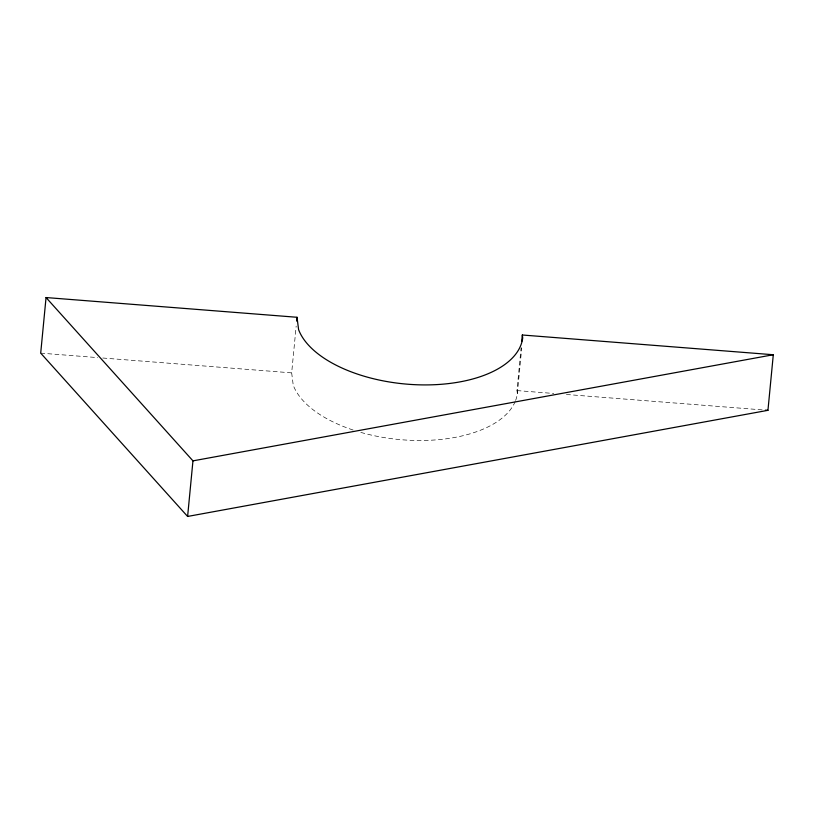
<?xml version="1.0" encoding="UTF-8"?>
<svg xmlns="http://www.w3.org/2000/svg" width="814" height="814" viewBox="0 0 814 814"><rect width="100%" height="100%" fill="white"/><g stroke="black" fill="none" stroke-linecap="round" stroke-linejoin="round"><path stroke-width="0.61" stroke-dasharray="4.07 3.05" d="M353.073 430.016A113.655 58.028 5.5 0 1 293.243 385.236L291.666 372.873L296.164 326.129M515.649 400.386A113.655 58.028 5.5 0 0 517.358 393.528L516.982 390.588L521.123 347.639M517.358 393.528L521.733 348.046M40.7 353.134L97.741 357.621M102.808 358.018L291.666 372.873M516.982 390.588L553.744 393.477M566.412 394.475L762.881 409.93M515.201 401.506A113.655 58.028 5.5 0 1 360.449 432.295"/><path stroke-width="1.22" d="M522.334 335.002L522.71 337.942A113.655 58.028 5.5 0 1 417.155 384.768A113.655 58.028 5.5 0 1 298.596 329.65L297.018 317.277L46.052 297.548L40.7 353.134L187.607 516.452L767.948 410.327L773.3 354.741L522.334 335.002L521.723 341.32M187.607 516.452L192.959 460.866L46.052 297.548M296.652 321.072L297.018 317.277M192.959 460.866L773.3 354.741M765.414 410.124L767.948 410.327"/></g></svg>
